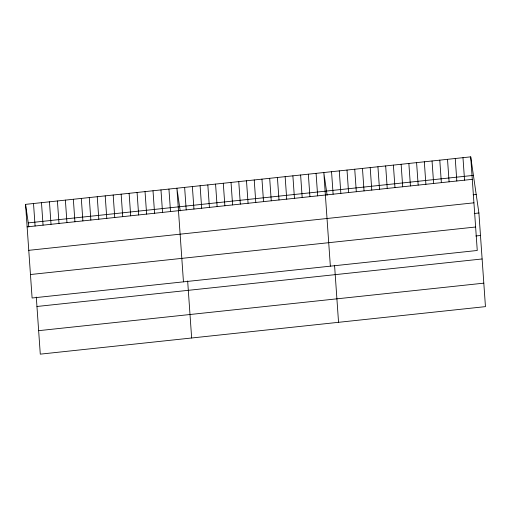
<?xml version="1.0" encoding="UTF-8"?>
<svg xmlns="http://www.w3.org/2000/svg" width="511" height="511" viewBox="0 0 511 511"><rect width="100%" height="100%" fill="white"/><g stroke="black" fill="none" stroke-linecap="round" stroke-linejoin="round"><path stroke-width="0.77" d="M470.714 156.851L477.261 250.486L32.097 298.002L25.55 204.368L470.714 156.851L478.903 212.998L485.45 306.632L40.286 354.149L36.3 297.089M28.252 222.892L473.416 175.382M27.121 226.858L472.285 179.342M473.109 194.8L476.201 194.467M28.763 250.333L473.927 202.822M474.265 213.489L478.903 212.998M30.456 274.528L475.62 227.012M475.837 235.98L480.474 235.488M36.952 306.479L482.116 258.968M38.644 330.668L483.808 283.158M327.11 195.151L323.808 172.533L330.355 266.167M180.204 210.832L176.908 188.214L183.455 281.848M25.55 204.368L28.852 226.986M462.979 157.675L464.556 180.166M455.25 158.499L456.821 180.99M447.515 159.33L449.092 181.82M439.786 160.154L441.357 182.644M432.05 160.978L433.628 183.468M424.322 161.802L425.893 184.292M416.593 162.626L418.164 185.116M408.857 163.456L410.429 185.947M401.129 164.28L402.7 186.77M393.393 165.104L394.965 187.594M385.664 165.928L387.236 188.418M377.929 166.752L379.507 189.242M370.2 167.582L371.772 190.073M362.465 168.406L364.043 190.897M354.736 169.23L356.308 191.721M347.007 170.054L348.579 192.545M339.272 170.878L340.843 193.369M331.543 171.709L333.115 194.199M334.558 265.254L338.544 322.313M316.079 173.357L317.65 195.847M308.344 174.181L309.915 196.671M300.615 175.005L302.186 197.495M292.88 175.835L294.457 198.325M285.151 176.659L286.722 199.149M277.416 177.483L278.993 199.973M269.687 178.307L271.258 200.797M261.958 179.131L263.529 201.621M254.223 179.961L255.794 202.452M246.494 180.785L248.065 203.276M238.758 181.609L240.33 204.1M231.029 182.433L232.601 204.924M223.294 183.257L224.866 205.748M215.565 184.088L217.137 206.578M207.83 184.912L209.408 207.402M200.101 185.736L201.673 208.226M192.366 186.56L193.944 209.05M184.637 187.384L186.208 209.874M187.652 280.935L191.644 337.995M168.937 189.064L170.514 211.554M160.971 189.913L162.543 212.404M153.006 190.763L154.578 213.253M145.041 191.612L146.612 214.103M137.076 192.462L138.647 214.952M129.111 193.311L130.682 215.802M121.145 194.161L122.717 216.651M113.174 195.01L114.751 217.501M105.209 195.866L106.786 218.357M97.243 196.716L98.815 219.206M89.278 197.565L90.849 220.056M81.313 198.415L82.884 220.905M73.348 199.264L74.919 221.755M65.382 200.114L66.954 222.604M57.417 200.964L58.989 223.454M49.446 201.813L51.023 224.303M41.48 202.663L43.052 225.159M33.515 203.519L35.087 226.009"/></g></svg>
